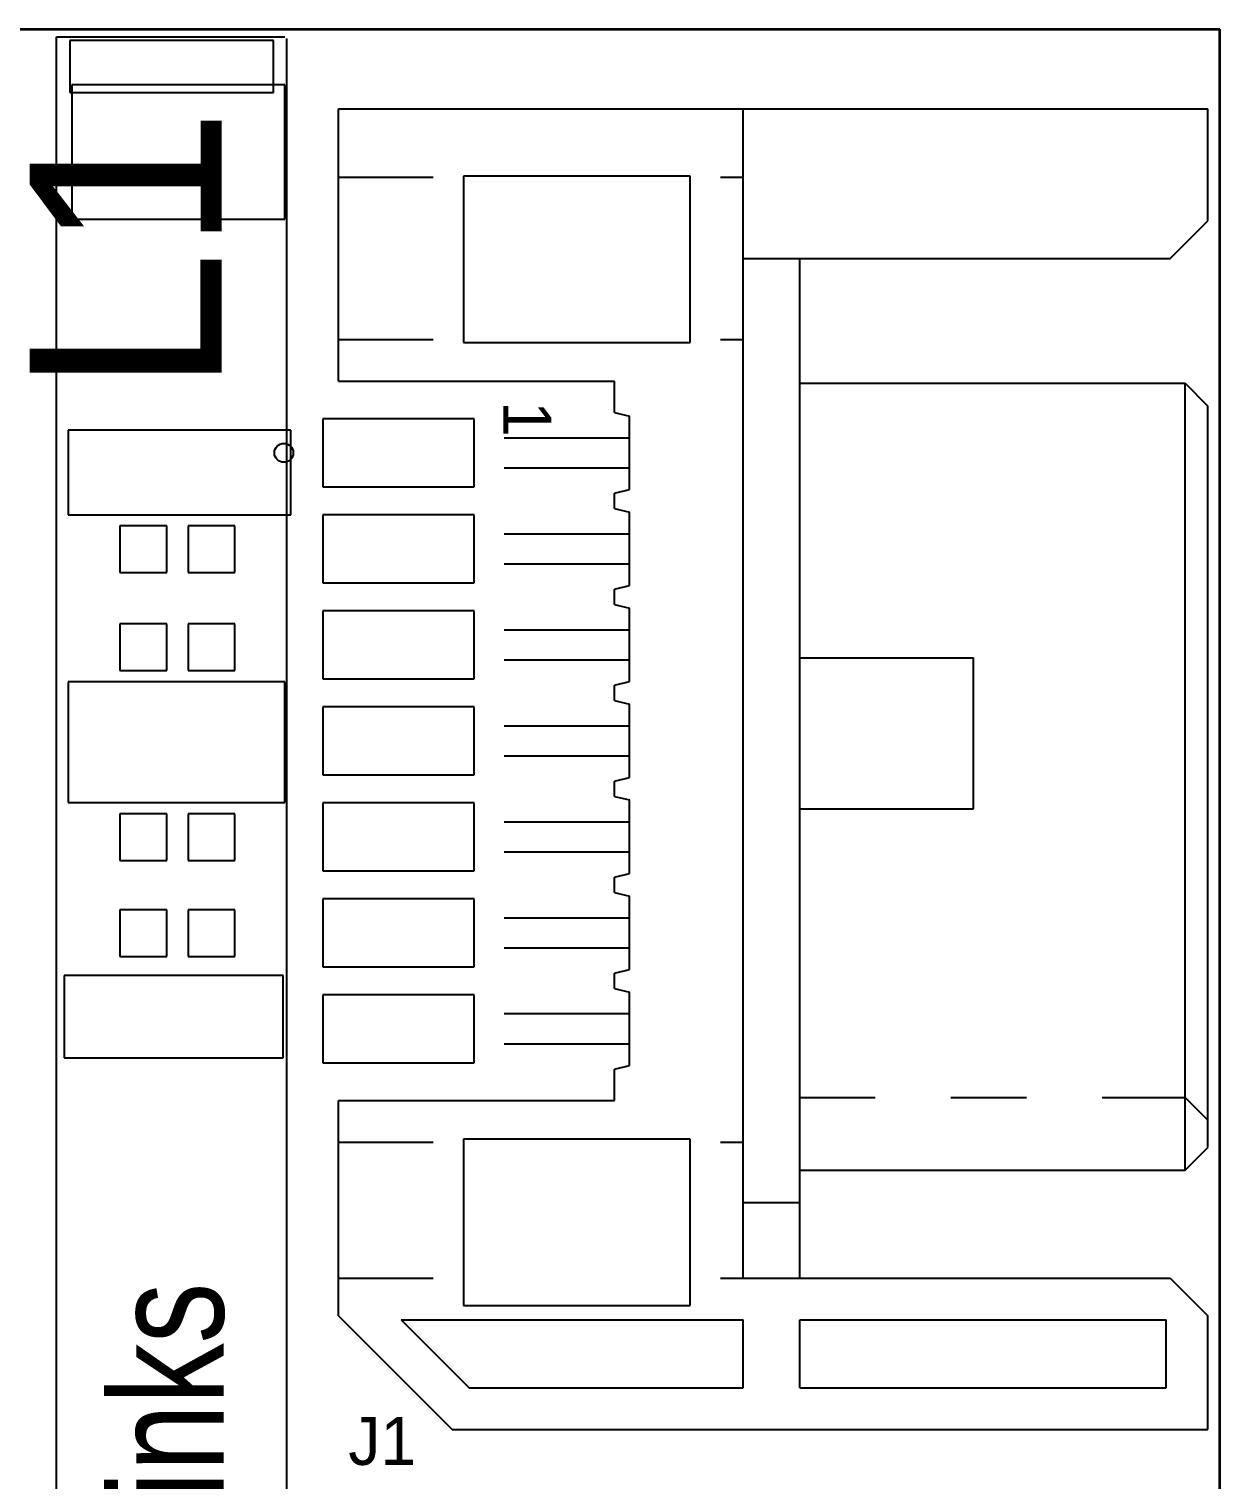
# Model space of a CAD drawing. Header units: millimetres. Extents: x -233 to 1, y -1 to 128.
# Drawn here: x -72.35 to -56.59, y 107.16 to 126.36 of the extents above; entities that cross this region are included whole.
import ezdxf

# ---------------------------------------------------------------- set-up
doc = ezdxf.new("R2010")
doc.units = ezdxf.units.MM
doc.header["$LTSCALE"] = 0.5
doc.layers.add('AM_2', color=141, linetype='Continuous', lineweight=35)
doc.layers.add('AM_2N', color=51, linetype='Continuous', lineweight=25)

msp = doc.modelspace()

# ---------------------------------------------------------------- linework, layer by layer
at = {"layer": 'AM_2'}
for p in [(-227.995, 126.361), (-56.595, 27.961)]:
    msp.add_line(p, (-56.595, 126.361), dxfattribs=at)
at = {"layer": 'AM_2N'}
for p, q in [((-71.988, 126.259), (-68.965, 126.259)), ((-71.988, 86.153), (-71.988, 126.259)), ((-71.81, 126.209), (-71.81, 125.523)), ((-69.118, 126.209), (-71.81, 126.209)), ((-69.118, 125.523), (-69.118, 126.209)), ((-68.94, 86.28), (-68.94, 126.234)), ((-71.785, 125.624), (-71.785, 123.846)), ((-68.965, 125.624), (-71.785, 125.624)), ((-68.965, 123.846), (-68.965, 125.624)), ((-71.81, 125.523), (-69.118, 125.523)), ((-68.255, 121.703), (-68.255, 125.303)), ((-68.255, 125.303), (-56.755, 125.303)), ((-62.905, 109.833), (-62.905, 125.303)), ((-56.755, 123.823), (-56.755, 125.303)), ((-63.604, 124.413), (-66.604, 124.413)), ((-66.604, 124.413), (-66.604, 122.213)), ((-63.604, 122.213), (-63.604, 124.413)), ((-68.255, 124.403), (-67.004, 124.403)), ((-63.204, 124.403), (-62.905, 124.403)), ((-71.785, 123.846), (-68.965, 123.846)), ((-57.255, 123.323), (-56.755, 123.823)), ((-62.895, 123.325), (-57.255, 123.323)), ((-62.155, 109.833), (-62.155, 123.323)), ((-68.255, 122.253), (-67.004, 122.253)), ((-66.604, 122.213), (-63.604, 122.213)), ((-63.204, 122.253), (-62.905, 122.253)), ((-68.255, 121.703), (-64.605, 121.703)), ((-64.605, 121.288), (-64.605, 121.703)), ((-62.155, 121.673), (-57.055, 121.673)), ((-57.055, 121.673), (-56.755, 121.373)), ((-57.055, 111.263), (-57.055, 121.673)), ((-56.755, 111.563), (-56.755, 121.373)), ((-66.464, 121.203), (-68.464, 121.203)), ((-68.464, 121.203), (-68.464, 120.303)), ((-66.464, 120.303), (-66.464, 121.203)), ((-64.605, 121.288), (-64.405, 121.239)), ((-64.405, 120.267), (-64.405, 121.239)), ((-71.835, 121.052), (-71.835, 119.935)), ((-68.889, 121.052), (-71.835, 121.052)), ((-68.889, 119.935), (-68.889, 121.052)), ((-66.064, 120.953), (-64.406, 120.953)), ((-66.064, 120.553), (-64.405, 120.553)), ((-68.464, 120.303), (-66.464, 120.303)), ((-64.605, 120.218), (-64.405, 120.267)), ((-64.605, 120.018), (-64.605, 120.218)), ((-64.605, 120.018), (-64.405, 119.97)), ((-71.835, 119.935), (-68.889, 119.935)), ((-66.464, 119.933), (-68.464, 119.933)), ((-68.464, 119.933), (-68.464, 119.033)), ((-66.464, 119.033), (-66.464, 119.933)), ((-64.405, 118.997), (-64.405, 119.97)), ((-71.148, 119.788), (-71.148, 119.168)), ((-70.528, 119.788), (-71.148, 119.788)), ((-70.528, 119.168), (-70.528, 119.788)), ((-70.248, 119.788), (-70.248, 119.168)), ((-69.628, 119.788), (-70.248, 119.788)), ((-69.628, 119.168), (-69.628, 119.788)), ((-66.064, 119.683), (-64.406, 119.683)), ((-66.064, 119.283), (-64.405, 119.283)), ((-71.148, 119.168), (-70.528, 119.168)), ((-70.248, 119.168), (-69.628, 119.168)), ((-68.464, 119.033), (-66.464, 119.033)), ((-64.605, 118.948), (-64.405, 118.997)), ((-64.605, 118.748), (-64.605, 118.948)), ((-66.464, 118.663), (-68.464, 118.663)), ((-68.464, 118.663), (-68.464, 117.763)), ((-66.464, 117.763), (-66.464, 118.663)), ((-64.605, 118.748), (-64.405, 118.7)), ((-64.405, 117.727), (-64.405, 118.7)), ((-71.148, 118.492), (-71.148, 117.872)), ((-70.528, 118.492), (-71.148, 118.492)), ((-70.528, 117.872), (-70.528, 118.492)), ((-70.248, 118.492), (-70.248, 117.872)), ((-69.628, 118.492), (-70.248, 118.492)), ((-69.628, 117.872), (-69.628, 118.492)), ((-66.064, 118.413), (-64.406, 118.413)), ((-66.064, 118.013), (-64.405, 118.013)), ((-62.155, 118.043), (-59.855, 118.043)), ((-59.855, 116.043), (-59.855, 118.043)), ((-71.835, 117.725), (-71.835, 116.125)), ((-68.965, 117.725), (-71.835, 117.725)), ((-71.148, 117.872), (-70.528, 117.872)), ((-70.248, 117.872), (-69.628, 117.872)), ((-68.965, 116.125), (-68.965, 117.725)), ((-68.464, 117.763), (-66.464, 117.763)), ((-64.605, 117.678), (-64.405, 117.727)), ((-64.605, 117.478), (-64.605, 117.678)), ((-66.464, 117.393), (-68.464, 117.393)), ((-68.464, 117.393), (-68.464, 116.493)), ((-66.464, 116.493), (-66.464, 117.393)), ((-64.605, 117.478), (-64.405, 117.43)), ((-64.405, 116.457), (-64.405, 117.43)), ((-66.064, 117.143), (-64.406, 117.143)), ((-66.064, 116.743), (-64.405, 116.743)), ((-68.464, 116.493), (-66.464, 116.493)), ((-64.605, 116.408), (-64.405, 116.457)), ((-64.605, 116.208), (-64.605, 116.408)), ((-64.605, 116.208), (-64.405, 116.16)), ((-64.406, 115.187), (-64.405, 116.16)), ((-71.835, 116.125), (-68.965, 116.125)), ((-71.148, 115.978), (-71.148, 115.358)), ((-70.528, 115.978), (-71.148, 115.978)), ((-70.528, 115.358), (-70.528, 115.978)), ((-70.248, 115.978), (-70.248, 115.358)), ((-69.628, 115.978), (-70.248, 115.978)), ((-69.628, 115.358), (-69.628, 115.978)), ((-66.464, 116.123), (-68.464, 116.123)), ((-68.464, 116.123), (-68.464, 115.223)), ((-66.464, 115.223), (-66.464, 116.123)), ((-62.155, 116.043), (-59.855, 116.043)), ((-66.064, 115.873), (-64.406, 115.873)), ((-66.064, 115.473), (-64.405, 115.473)), ((-71.148, 115.358), (-70.528, 115.358)), ((-70.248, 115.358), (-69.628, 115.358)), ((-68.464, 115.223), (-66.464, 115.223)), ((-64.605, 115.138), (-64.406, 115.187)), ((-64.605, 114.938), (-64.605, 115.138)), ((-66.464, 114.853), (-68.464, 114.853)), ((-68.464, 114.853), (-68.464, 113.953)), ((-66.464, 113.953), (-66.464, 114.853)), ((-64.605, 114.938), (-64.406, 114.889)), ((-64.406, 113.917), (-64.406, 114.889)), ((-71.148, 114.708), (-71.148, 114.088)), ((-70.528, 114.708), (-71.148, 114.708)), ((-70.528, 114.088), (-70.528, 114.708)), ((-70.248, 114.708), (-70.248, 114.088)), ((-69.628, 114.708), (-70.248, 114.708)), ((-69.628, 114.088), (-69.628, 114.708)), ((-66.064, 114.603), (-64.406, 114.603)), ((-71.148, 114.088), (-70.528, 114.088)), ((-70.248, 114.088), (-69.628, 114.088)), ((-66.064, 114.203), (-64.405, 114.203)), ((-68.464, 113.953), (-66.464, 113.953)), ((-64.605, 113.868), (-64.406, 113.917)), ((-64.605, 113.668), (-64.605, 113.868)), ((-71.886, 113.839), (-71.886, 112.747)), ((-68.991, 113.839), (-71.886, 113.839)), ((-68.991, 112.747), (-68.991, 113.839)), ((-64.605, 113.668), (-64.405, 113.619)), ((-66.464, 113.583), (-68.464, 113.583)), ((-68.464, 113.583), (-68.464, 112.683)), ((-66.464, 112.683), (-66.464, 113.583)), ((-64.405, 112.647), (-64.405, 113.619)), ((-66.064, 113.333), (-64.406, 113.333)), ((-66.064, 112.933), (-64.405, 112.933)), ((-71.886, 112.747), (-68.991, 112.747)), ((-68.464, 112.683), (-66.464, 112.683)), ((-64.605, 112.598), (-64.405, 112.647)), ((-64.605, 112.183), (-64.605, 112.598)), ((-68.255, 109.333), (-68.255, 112.183)), ((-68.255, 112.183), (-64.605, 112.183)), ((-62.155, 112.224), (-61.155, 112.224)), ((-60.155, 112.224), (-59.155, 112.224)), ((-58.155, 112.224), (-57.055, 112.224)), ((-57.055, 112.224), (-56.755, 111.924)), ((-68.255, 111.633), (-67.004, 111.633)), ((-63.604, 111.673), (-66.604, 111.673)), ((-66.604, 111.673), (-66.604, 109.473)), ((-63.604, 109.473), (-63.604, 111.673)), ((-63.204, 111.633), (-62.905, 111.633)), ((-57.055, 111.263), (-56.755, 111.563)), ((-62.155, 111.263), (-57.055, 111.263)), ((-62.905, 110.833), (-62.155, 110.833)), ((-68.255, 109.833), (-67.004, 109.833)), ((-63.204, 109.833), (-57.255, 109.833)), ((-57.255, 109.833), (-56.755, 109.333)), ((-66.604, 109.473), (-63.604, 109.473)), ((-68.255, 109.333), (-66.755, 107.833)), ((-67.428, 109.283), (-66.528, 108.383)), ((-67.428, 109.283), (-62.905, 109.283)), ((-62.905, 108.383), (-62.905, 109.283)), ((-62.155, 109.283), (-57.305, 109.283)), ((-62.155, 108.383), (-62.155, 109.283)), ((-57.305, 108.383), (-57.305, 109.283)), ((-56.755, 107.833), (-56.755, 109.333)), ((-66.528, 108.383), (-62.905, 108.383)), ((-62.155, 108.383), (-57.305, 108.383)), ((-66.755, 107.833), (-56.755, 107.833))]:
    msp.add_line(p, q, dxfattribs=at)
msp.add_circle((-68.98, 120.753), 0.125, dxfattribs=at)

# ---------------------------------------------------------------- texts
for s, height, rotation, p in [('L1', 2.54, 90, (-69.803, 121.535)), ('1', 0.635, 270, (-66.077, 121.439))]:
    msp.add_text(s, height=height, rotation=rotation, dxfattribs=at).set_placement(p)
at = {"layer": 'AM_2N', "width": 0.8}
msp.add_text('GTP Links', height=1.5, rotation=90, dxfattribs=at).set_placement((-69.778, 102.282))
at = {"layer": 'AM_2N'}
msp.add_text('J1', height=0.635, dxfattribs=at).set_placement((-68.127, 107.362))

doc.saveas('drawing.dxf')
